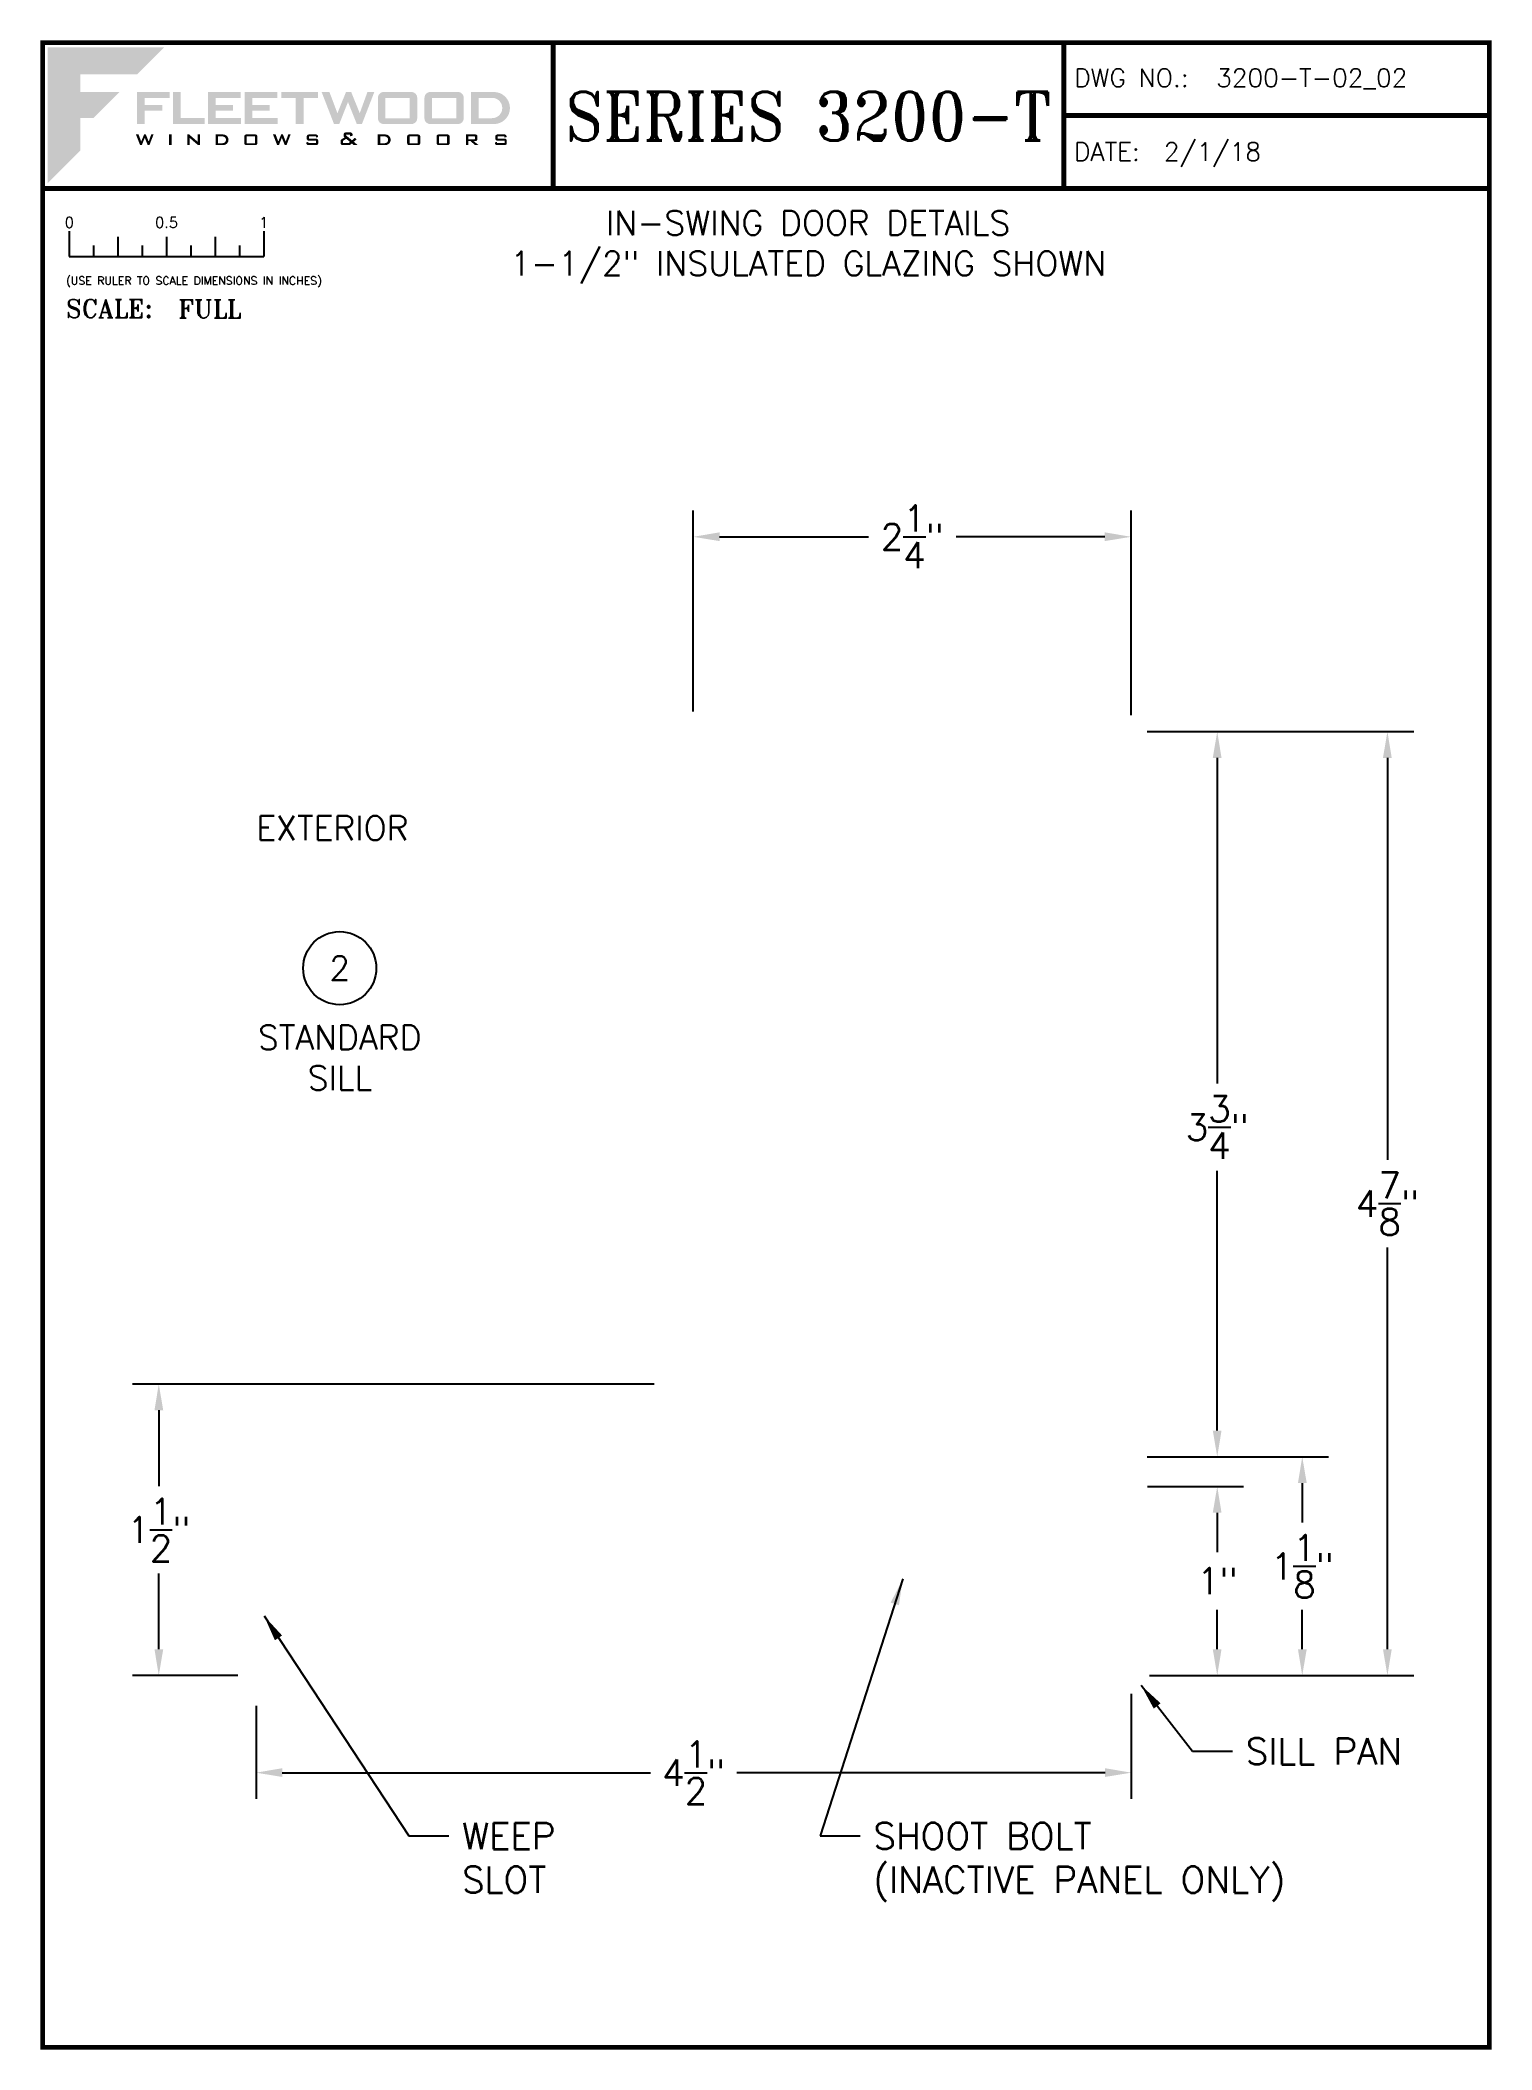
# Paper-space layout 'DETAIL 2' of a CAD drawing. Extents: x 0.3 to 7.8, y 0.1 to 10.4.
import ezdxf
from ezdxf.enums import TextEntityAlignment as Align

# ---------------------------------------------------------------- set-up
doc = ezdxf.new("R2010")
doc.units = 0
doc.header["$MEASUREMENT"] = 0
doc.layers.get('0').update_dxf_attribs({"linetype": 'CONTINUOUS'})
doc.layers.get('DEFPOINTS').update_dxf_attribs({"linetype": 'CONTINUOUS'})
for name, color, linetype in [('Ballons', 7, 'CONTINUOUS'), ('DIM', 7, 'CONTINUOUS'), ('TEXT', 7, 'CONTINUOUS')]:
    doc.layers.add(name, color=color, linetype=linetype)
doc.layers.add('VP', color=40, linetype='CONTINUOUS', plot=False)
doc.layers.get('VP').off()
doc.styles.add('ROMANS', font='romans')
doc.styles.add('ROMANT', font='romant')
doc.styles.add('SIMPLEX-094', font='simplex.shx', dxfattribs={"height": 0.094})
doc.styles.get("Standard").update_dxf_attribs({"font": 'simplex.shx'})
doc.dimstyles.new('FULL SCALE', dxfattribs={"dimscale": 0.75, "dimtxt": 0.18, "dimasz": 0.18, "dimexe": 0.18, "dimexo": 0.125, "dimgap": 0.09, "dimtad": 0, "dimtih": 1, "dimtoh": 1, "dimdec": 4, "dimzin": 0, "dimdsep": 46, "dimlunit": 4, "dimtxsty": 'Standard', "dimcen": 0.09, "dimadec": 0, "dimazin": 0, "dimtfac": 1, "dimtdec": 4, "dimtofl": 0, "dimtmove": 0, "dimatfit": 3, "dimfxl": 1, "dimtolj": 1, "dimtzin": 0, "dimarcsym": 0})

# ---------------------------------------------------------------- blocks, each defined once
blk = doc.blocks.new('*D47')
at = {"layer": 'DEFPOINTS', "color": 0}
for p in [(0.91, 3.537), (3.551, 3.537), (1.41, 2.038)]:
    blk.add_point(p, dxfattribs=at)
at = {"layer": 'TEXT', "color": 0, "lineweight": -2}
for p, q in [((3.457, 3.537), (0.775, 3.537)), ((0.91, 3.402), (0.91, 3.012)), ((0.91, 2.173), (0.91, 2.562)), ((1.316, 2.038), (0.775, 2.038))]:
    blk.add_line(p, q, dxfattribs=at)
at = {"layer": 'TEXT', "color": 0}
for points in [[(0.888, 3.402), (0.933, 3.402), (0.91, 3.537)], [(0.888, 2.173), (0.933, 2.173), (0.91, 2.038)]]:
    blk.add_solid(points, dxfattribs=at)
at = {"layer": 'TEXT', "color": 0, "insert": (0.91, 2.787), "char_height": 0.135, "attachment_point": 5}
blk.add_mtext('\\A1;1{\\H1.000000x;\\S1/2;}"', dxfattribs=at)
blk = doc.blocks.new('*D48')
at = {"layer": 'DEFPOINTS', "color": 0}
for p in [(5.899, 6.893), (7.227, 6.893), (5.91, 2.038)]:
    blk.add_point(p, dxfattribs=at)
at = {"layer": 'TEXT', "color": 0, "lineweight": -2}
for p, q in [((5.992, 6.893), (7.362, 6.893)), ((7.227, 6.758), (7.227, 4.69)), ((7.227, 2.173), (7.227, 4.24)), ((6.004, 2.038), (7.362, 2.038))]:
    blk.add_line(p, q, dxfattribs=at)
at = {"layer": 'TEXT', "color": 0}
for points in [[(7.204, 6.758), (7.249, 6.758), (7.227, 6.893)], [(7.204, 2.173), (7.249, 2.173), (7.227, 2.038)]]:
    blk.add_solid(points, dxfattribs=at)
at = {"layer": 'TEXT', "color": 0, "insert": (7.227, 4.465), "char_height": 0.135, "attachment_point": 5}
blk.add_mtext('\\A1;4{\\H1.000000x;\\S7/8;}"', dxfattribs=at)
blk = doc.blocks.new('Fleetwood_Logo_6-10-15')
at = {"true_color": 0x144494}
h = blk.add_hatch(color=154, dxfattribs=at)
h.dxf.hatch_style = 1
h.paths.add_polyline_path([(0.2526, -0.0017), (0.0019, -0.0017), (0.0019, -0.2942), (0.0725, -0.2236), (0.0725, -0.1535), (0.1007, -0.1535), (0.1567, -0.0976), (0.0725, -0.0976), (0.0725, -0.0596), (0.1946, -0.0596)])
at = {"true_color": 0x656b6f}
h = blk.add_hatch(color=251, dxfattribs=at)
h.dxf.hatch_style = 1
h.paths.add_polyline_path([(0.2487, -0.1256), (0.2112, -0.1256), (0.2112, -0.1102), (0.2647, -0.1102), (0.2647, -0.0976), (0.1946, -0.0976), (0.1946, -0.1667), (0.2112, -0.1667), (0.2112, -0.1377), (0.2487, -0.1377)])
h = blk.add_hatch(color=251, dxfattribs=at)
h.dxf.hatch_style = 1
h.paths.add_polyline_path([(0.2886, -0.0976), (0.272, -0.0976), (0.272, -0.1667), (0.3401, -0.1667), (0.3401, -0.1535), (0.2886, -0.1535)])
h = blk.add_hatch(color=251, dxfattribs=at)
h.dxf.hatch_style = 1
h.paths.add_polyline_path([(0.4175, -0.0976), (0.3474, -0.0976), (0.3474, -0.1667), (0.4185, -0.1667), (0.4185, -0.1534), (0.364, -0.1534), (0.364, -0.1377), (0.4015, -0.1377), (0.4015, -0.1256), (0.364, -0.1256), (0.364, -0.1102), (0.4175, -0.1102)])
h = blk.add_hatch(color=251, dxfattribs=at)
h.dxf.hatch_style = 1
h.paths.add_polyline_path([(0.4965, -0.0976), (0.4264, -0.0976), (0.4264, -0.1667), (0.4975, -0.1667), (0.4975, -0.1534), (0.443, -0.1534), (0.443, -0.1377), (0.4804, -0.1377), (0.4804, -0.1256), (0.443, -0.1256), (0.443, -0.1102), (0.4965, -0.1102)])
h = blk.add_hatch(color=251, dxfattribs=at)
h.dxf.hatch_style = 1
h.paths.add_polyline_path([(0.5842, -0.0976), (0.5054, -0.0976), (0.5054, -0.1102), (0.5365, -0.1102), (0.5365, -0.1667), (0.5531, -0.1667), (0.5531, -0.1102), (0.5842, -0.1102)])
h = blk.add_hatch(color=251, dxfattribs=at)
h.dxf.hatch_style = 1
h.paths.add_polyline_path([(0.6089, -0.0976), (0.5921, -0.0976), (0.6188, -0.1667), (0.63, -0.1667), (0.6489, -0.1192), (0.6679, -0.1667), (0.6789, -0.1667), (0.7056, -0.0976), (0.6908, -0.0976), (0.6742, -0.1433), (0.6558, -0.0976), (0.6446, -0.0976), (0.6261, -0.1433)])
h = blk.add_hatch(color=251, dxfattribs=at)
h.dxf.hatch_style = 1
h.paths.add_polyline_path([(0.7853, -0.0976), (0.726, -0.0976, 0.414214), (0.7133, -0.1102), (0.7133, -0.154, 0.414214), (0.726, -0.1667), (0.7853, -0.1667, 0.414214), (0.798, -0.154), (0.798, -0.1102, 0.414214)])
h.paths.add_polyline_path([(0.7819, -0.1102), (0.7819, -0.154), (0.7294, -0.154), (0.7294, -0.1102)], flags=16)
h = blk.add_hatch(color=251, dxfattribs=at)
h.dxf.hatch_style = 1
h.paths.add_polyline_path([(0.8856, -0.0976), (0.8262, -0.0976, 0.414214), (0.8136, -0.1102), (0.8136, -0.154, 0.414214), (0.8262, -0.1667), (0.8856, -0.1667, 0.414214), (0.8982, -0.154), (0.8982, -0.1102, 0.414214)])
h.paths.add_polyline_path([(0.8822, -0.1102), (0.8822, -0.154), (0.8296, -0.154), (0.8296, -0.1102)], flags=16)
h = blk.add_hatch(color=251, dxfattribs=at)
h.dxf.hatch_style = 1
h.paths.add_polyline_path([(0.9632, -0.0976), (0.914, -0.0976), (0.914, -0.1667), (0.9632, -0.1667, 1)])
h.paths.add_polyline_path([(0.9301, -0.1102), (0.9593, -0.1102, -1), (0.9593, -0.154), (0.9301, -0.154)], flags=16)
h = blk.add_hatch(color=7)
h.dxf.hatch_style = 1
h.paths.add_polyline_path([(0.2301, -0.1891), (0.2251, -0.1891), (0.2196, -0.2043), (0.2134, -0.1891), (0.2097, -0.1891), (0.2035, -0.2043), (0.1978, -0.1891), (0.1922, -0.1891), (0.2011, -0.2121), (0.2048, -0.2121), (0.2112, -0.1963), (0.2175, -0.2121), (0.2212, -0.2121)])
h = blk.add_hatch(color=7)
h.dxf.hatch_style = 1
h.paths.add_polyline_path([(0.2691, -0.1891), (0.2637, -0.1891), (0.2637, -0.2118), (0.2637, -0.2121), (0.2691, -0.2121)])
h = blk.add_hatch(color=7)
h.dxf.hatch_style = 1
h.paths.add_polyline_path([(0.3077, -0.1964), (0.3259, -0.2121), (0.3298, -0.2121), (0.3298, -0.1891), (0.325, -0.1891), (0.325, -0.2047), (0.3067, -0.1891), (0.3029, -0.1891), (0.3029, -0.2121), (0.3077, -0.2121)])
h = blk.add_hatch(color=7)
h.dxf.hatch_style = 1
h.paths.add_polyline_path([(0.3801, -0.1891), (0.3637, -0.1891), (0.3637, -0.2121), (0.3801, -0.2121, 1)])
h.paths.add_polyline_path([(0.3691, -0.2079), (0.3691, -0.1933), (0.3788, -0.1933, -1), (0.3788, -0.2079)], flags=16)
h = blk.add_hatch(color=7)
h.dxf.hatch_style = 1
h.paths.add_polyline_path([(0.4537, -0.2079), (0.4537, -0.1933, 0.414214), (0.4495, -0.1891), (0.4297, -0.1891, 0.414214), (0.4255, -0.1933), (0.4255, -0.2079, 0.414214), (0.4297, -0.2121), (0.4495, -0.2121, 0.414214)])
h.paths.add_polyline_path([(0.4308, -0.2079), (0.4308, -0.1933), (0.4484, -0.1933), (0.4484, -0.2079)], flags=16)
h = blk.add_hatch(color=7)
h.dxf.hatch_style = 1
h.paths.add_polyline_path([(0.5253, -0.1891), (0.5203, -0.1891), (0.5148, -0.2043), (0.5087, -0.1891), (0.5049, -0.1891), (0.4988, -0.2043), (0.493, -0.1891), (0.4874, -0.1891), (0.4963, -0.2121), (0.5001, -0.2121), (0.5064, -0.1963), (0.5127, -0.2121), (0.5164, -0.2121)])
h = blk.add_hatch(color=7)
h.dxf.hatch_style = 1
h.paths.add_polyline_path([(0.5801, -0.1891), (0.5643, -0.1891, 0.414214), (0.56, -0.1933), (0.56, -0.1981, 0.414214), (0.5643, -0.2024), (0.58, -0.2024), (0.58, -0.2078), (0.5637, -0.2078), (0.5637, -0.2052), (0.5591, -0.2062), (0.5591, -0.2078, 0.414214), (0.5634, -0.2121), (0.5805, -0.2121, 0.414214), (0.5848, -0.2078), (0.5848, -0.2024, 0.414214), (0.5805, -0.1982), (0.5648, -0.1982), (0.5648, -0.193), (0.5798, -0.193), (0.5798, -0.1958), (0.5843, -0.1948), (0.5843, -0.1933, 0.414214)])
h = blk.add_hatch(color=7)
h.dxf.hatch_style = 1
h.paths.add_polyline_path([(0.645, -0.1913, -0.222262), (0.6447, -0.1906), (0.6447, -0.1892), (0.6535, -0.1892), (0.6535, -0.193), (0.6587, -0.1918), (0.6587, -0.189, 0.414214), (0.6544, -0.1847), (0.6437, -0.1847, 0.414214), (0.6394, -0.189), (0.6394, -0.1922, 0.222262), (0.6407, -0.1948), (0.6415, -0.1955), (0.6345, -0.1998, 0.260684), (0.6329, -0.2027), (0.6329, -0.2078, 0.414214), (0.6372, -0.2121), (0.6514, -0.2121, 0.17577), (0.6536, -0.2113), (0.657, -0.2085), (0.6614, -0.2121), (0.6699, -0.2121), (0.6613, -0.2049), (0.6676, -0.1997), (0.6637, -0.1964), (0.6574, -0.2017)])
h.paths.add_polyline_path([(0.6532, -0.2052), (0.6509, -0.2072, -0.17577), (0.6502, -0.2074), (0.6382, -0.2074), (0.6382, -0.2033, -0.260684), (0.6387, -0.2025), (0.6451, -0.1985)], flags=16)
h = blk.add_hatch(color=7)
h.dxf.hatch_style = 1
h.paths.add_polyline_path([(0.7294, -0.1891), (0.713, -0.1891), (0.713, -0.2121), (0.7294, -0.2121, 1)])
h.paths.add_polyline_path([(0.7184, -0.2079), (0.7184, -0.1933), (0.7281, -0.1933, -1), (0.7281, -0.2079)], flags=16)
h = blk.add_hatch(color=7)
h.dxf.hatch_style = 1
h.paths.add_polyline_path([(0.8045, -0.2079), (0.8045, -0.1933, 0.414214), (0.8003, -0.1891), (0.7805, -0.1891, 0.414214), (0.7763, -0.1933), (0.7763, -0.2079, 0.414214), (0.7805, -0.2121), (0.8003, -0.2121, 0.414214)])
h.paths.add_polyline_path([(0.7816, -0.2079), (0.7816, -0.1933), (0.7992, -0.1933), (0.7992, -0.2079)], flags=16)
h = blk.add_hatch(color=7)
h.dxf.hatch_style = 1
h.paths.add_polyline_path([(0.8678, -0.2079), (0.8678, -0.1933, 0.414214), (0.8636, -0.1891), (0.8438, -0.1891, 0.414214), (0.8396, -0.1933), (0.8396, -0.2079, 0.414214), (0.8438, -0.2121), (0.8636, -0.2121, 0.414214)])
h.paths.add_polyline_path([(0.8449, -0.2079), (0.8449, -0.1933), (0.8624, -0.1933), (0.8624, -0.2079)], flags=16)
h = blk.add_hatch(color=7)
h.dxf.hatch_style = 1
h.paths.add_polyline_path([(0.9277, -0.1993), (0.9277, -0.1933, 0.414214), (0.9235, -0.1891), (0.9028, -0.1891), (0.9028, -0.2121), (0.9082, -0.2121), (0.9082, -0.2035), (0.9131, -0.2035), (0.9224, -0.2121), (0.9303, -0.2121), (0.9197, -0.2035), (0.9235, -0.2035, 0.414214)])
h.paths.add_polyline_path([(0.9082, -0.1993), (0.9082, -0.1933), (0.9214, -0.1933, -0.414214), (0.9224, -0.1943), (0.9224, -0.1983, -0.414214), (0.9214, -0.1993)], flags=16)
h = blk.add_hatch(color=7)
h.dxf.hatch_style = 1
h.paths.add_polyline_path([(0.9867, -0.1982), (0.971, -0.1982), (0.971, -0.193), (0.9859, -0.193), (0.9859, -0.1958), (0.9905, -0.1948), (0.9905, -0.1933, 0.414214), (0.9863, -0.1891), (0.9705, -0.1891, 0.414214), (0.9662, -0.1933), (0.9662, -0.1981, 0.414214), (0.9705, -0.2024), (0.9862, -0.2024), (0.9862, -0.2078), (0.9699, -0.2078), (0.9699, -0.2052), (0.9653, -0.2062), (0.9653, -0.2078, 0.414214), (0.9696, -0.2121), (0.9867, -0.2121, 0.414214), (0.991, -0.2078), (0.991, -0.2024, 0.414214)])
blk = doc.blocks.new('A-SIZE_P')
at = {"const_width": 0.025}
blk.add_lwpolyline([(0.313, 0.125), (7.751, 0.125), (7.751, 10.437), (0.313, 10.437)], close=True, dxfattribs=at)
for points in [[(2.938, 10.437), (2.938, 9.687)], [(5.563, 10.437), (5.563, 9.687)], [(5.563, 10.062), (7.751, 10.062)], [(0.313, 9.687), (7.751, 9.687)]]:
    blk.add_lwpolyline(points, dxfattribs=at)
at = {"xscale": 2.387023416083395, "yscale": 2.387023416083395, "zscale": 2.387023416083395}
blk.add_blockref('Fleetwood_Logo_6-10-15', (0.334, 10.416), dxfattribs=at)
for s, style, p in [('DWG NO.:', 'SIMPLEX-094', (5.617, 10.209)), ('DATE:', 'SIMPLEX-094', (5.616, 9.829)), ('SCALE:', 'ROMANT', (0.433, 9.022))]:
    blk.add_text(s, height=0.094, dxfattribs=dict(style=style)).set_placement(p)
for tag, p, style in [('DWG_NO', (6.346, 10.209), 'SIMPLEX-094'), ('DATE', (6.077, 9.829), 'SIMPLEX-094'), ('SCALE', (1.011, 9.02), 'ROMANT')]:
    blk.add_attdef(tag, p, '', height=0.094, dxfattribs=dict(style=style))
for tag, height, style, width, p, p2 in [('DWG_NO_F', 0.094, 'SIMPLEX-094', 1.745692, (6.347, 10.209), (7.683, 10.209)), ('PRODUCT', 0.25, 'ROMANT', 1.390728, (3.001, 9.934), (5.5, 9.934))]:
    blk.add_attdef(tag, text='', height=height, dxfattribs=dict(style=style, width=width)).set_placement(p, p2, align=Align.FIT)
blk = doc.blocks.new('Full')
for p, q in [((0.137, -0.219), (0.137, -0.35)), ((0.262, -0.294), (0.262, -0.35)), ((0.387, -0.249), (0.387, -0.35)), ((0.512, -0.294), (0.512, -0.35)), ((0.637, -0.249), (0.637, -0.35)), ((0.762, -0.294), (0.762, -0.35)), ((0.887, -0.249), (0.887, -0.35)), ((1.012, -0.294), (1.012, -0.35)), ((1.137, -0.219), (1.137, -0.35)), ((0.137, -0.35), (1.137, -0.35))]:
    blk.add_line(p, q)
for s, p in [('0', (0.137, -0.219)), ('0.5', (0.637, -0.219)), ('1', (1.137, -0.219))]:
    blk.add_text(s, height=0.055).set_placement(p, align=Align.BOTTOM_CENTER)
at = {"style": 'ROMANS'}
blk.add_text('(USE RULER TO SCALE DIMENSIONS IN INCHES)', height=0.04115, dxfattribs=at).set_placement((0.12, -0.495))
blk = doc.blocks.new('*D91')
at = {"layer": 'Ballons', "color": 0, "lineweight": -2}
for p, q in [((5.992, 6.893), (6.487, 6.893)), ((6.352, 6.758), (6.352, 5.083)), ((6.352, 3.298), (6.352, 4.633)), ((5.992, 3.163), (6.487, 3.163))]:
    blk.add_line(p, q, dxfattribs=at)
at = {"layer": 'Ballons', "color": 0}
for points in [[(6.329, 6.758), (6.374, 6.758), (6.352, 6.893)], [(6.329, 3.298), (6.374, 3.298), (6.352, 3.163)]]:
    blk.add_solid(points, dxfattribs=at)
at = {"layer": 'DEFPOINTS', "color": 0}
for p in [(5.899, 6.893), (6.352, 6.893), (5.898, 3.163)]:
    blk.add_point(p, dxfattribs=at)
at = {"layer": 'Ballons', "color": 0, "insert": (6.352, 4.858), "char_height": 0.135, "attachment_point": 5}
blk.add_mtext('\\A1;3{\\H1.000000x;\\S3/4;}"', dxfattribs=at)
blk = doc.blocks.new('*D92')
at = {"layer": 'Ballons', "color": 0, "lineweight": -2}
for p, q in [((5.993, 3.01), (6.487, 3.01)), ((6.352, 2.875), (6.352, 2.672)), ((6.352, 2.173), (6.352, 2.376)), ((6.004, 2.038), (6.487, 2.038))]:
    blk.add_line(p, q, dxfattribs=at)
at = {"layer": 'Ballons', "color": 0}
for points in [[(6.329, 2.875), (6.374, 2.875), (6.352, 3.01)], [(6.329, 2.173), (6.374, 2.173), (6.352, 2.038)]]:
    blk.add_solid(points, dxfattribs=at)
at = {"layer": 'DEFPOINTS', "color": 0}
for p in [(5.899, 3.01), (5.91, 2.038), (6.352, 2.038)]:
    blk.add_point(p, dxfattribs=at)
at = {"layer": 'Ballons', "color": 0, "insert": (6.352, 2.524), "char_height": 0.135, "attachment_point": 5}
blk.add_mtext('\\A1;1"', dxfattribs=at)
blk = doc.blocks.new('*D93')
at = {"layer": 'Ballons', "color": 0, "lineweight": -2}
for p, q in [((1.41, 1.882), (1.41, 1.403)), ((5.91, 1.944), (5.91, 1.403)), ((1.545, 1.538), (3.438, 1.538)), ((5.775, 1.538), (3.882, 1.538))]:
    blk.add_line(p, q, dxfattribs=at)
at = {"layer": 'Ballons', "color": 0}
for points in [[(1.545, 1.561), (1.545, 1.516), (1.41, 1.538)], [(5.775, 1.561), (5.775, 1.516), (5.91, 1.538)]]:
    blk.add_solid(points, dxfattribs=at)
at = {"layer": 'DEFPOINTS', "color": 0}
for p in [(1.41, 1.976), (5.91, 2.038), (1.41, 1.538)]:
    blk.add_point(p, dxfattribs=at)
at = {"layer": 'Ballons', "color": 0, "insert": (3.66, 1.538), "char_height": 0.135, "attachment_point": 5}
blk.add_mtext('\\A1;4{\\H1.000000x;\\S1/2;}"', dxfattribs=at)
blk = doc.blocks.new('*D94')
at = {"layer": 'Ballons', "color": 0, "lineweight": -2}
for p, q in [((3.658, 6.996), (3.658, 8.03)), ((5.909, 6.977), (5.909, 8.03)), ((3.793, 7.895), (4.559, 7.895)), ((5.774, 7.895), (5.009, 7.895))]:
    blk.add_line(p, q, dxfattribs=at)
at = {"layer": 'Ballons', "color": 0}
for points in [[(3.793, 7.918), (3.793, 7.873), (3.658, 7.895)], [(5.774, 7.918), (5.774, 7.873), (5.909, 7.895)]]:
    blk.add_solid(points, dxfattribs=at)
at = {"layer": 'DEFPOINTS', "color": 0}
for p in [(3.658, 7.895), (3.658, 6.902), (5.909, 6.883)]:
    blk.add_point(p, dxfattribs=at)
at = {"layer": 'Ballons', "color": 0, "insert": (4.784, 7.895), "char_height": 0.135, "attachment_point": 5}
blk.add_mtext('\\A1;2{\\H1.000000x;\\S1/4;}"', dxfattribs=at)
blk = doc.blocks.new('*D110')
at = {"layer": 'Ballons', "color": 0, "lineweight": -2}
for p, q in [((5.992, 3.163), (6.924, 3.163)), ((6.789, 3.028), (6.789, 2.825)), ((6.789, 2.173), (6.789, 2.375)), ((6.004, 2.038), (6.924, 2.038))]:
    blk.add_line(p, q, dxfattribs=at)
at = {"layer": 'Ballons', "color": 0}
for points in [[(6.767, 3.028), (6.812, 3.028), (6.789, 3.163)], [(6.767, 2.173), (6.812, 2.173), (6.789, 2.038)]]:
    blk.add_solid(points, dxfattribs=at)
at = {"layer": 'DEFPOINTS', "color": 0}
for p in [(5.898, 3.163), (5.91, 2.038), (6.789, 2.038)]:
    blk.add_point(p, dxfattribs=at)
at = {"layer": 'Ballons', "color": 0, "insert": (6.789, 2.6), "char_height": 0.135, "attachment_point": 5}
blk.add_mtext('\\A1;1{\\H1.000000x;\\S1/8;}"', dxfattribs=at)

psp = doc.layouts.new('DETAIL 2')

# ---------------------------------------------------------------- linework, layer by layer
at = {"layer": 'TEXT'}
psp.add_circle((1.84032, 5.67616), 0.188, dxfattribs=at)

# ---------------------------------------------------------------- block references
ref = psp.add_blockref('A-SIZE_P', (0, 0))
ref.add_attrib('DATE', '2/1/18', (6.07741, 9.82884), dxfattribs={"height": 0.094, "style": 'SIMPLEX-094'})
ref.add_attrib('SCALE', 'FULL', (1.01101, 9.02035), dxfattribs={"height": 0.094, "style": 'ROMANT'})
ref.add_attrib('PRODUCT', 'SERIES 3200-T', dxfattribs={"height": 0.25, "style": 'ROMANT', "width": 0.807692}).set_placement((3.0005, 9.93352), (5.5005, 9.93352), align=Align.FIT)
ref.add_attrib('DWG_NO', '3200-T-02_02', (6.34634, 10.20879), dxfattribs={"height": 0.094, "style": 'SIMPLEX-094'})
psp.add_blockref('Full', (0.313, 9.687))

# ---------------------------------------------------------------- texts
at = {"layer": 'DIM', "char_height": 0.135, "attachment_point": 1}
for s, insert in [('\\A1;SILL PAN', (6.49812, 1.71591)), ('\\A1;WEEP\\PSLOT', (2.46893, 1.27981)), ('\\A1;SHOOT BOLT\\P(INACTIVE PANEL ONLY)', (4.58393, 1.27981))]:
    psp.add_mtext(s, dxfattribs=dict(at, insert=insert))
at = {"layer": 'TEXT'}
psp.add_text('EXTERIOR', height=0.125, dxfattribs=at).set_placement((1.41188, 6.33449))
psp.add_text('2', height=0.125, dxfattribs=at).set_placement((1.84032, 5.67616), align=Align.MIDDLE_CENTER)
for s, p in [('STANDARD', (1.84032, 5.25779)), ('SILL', (1.84171, 5.04908))]:
    psp.add_text(s, height=0.125, dxfattribs=at).set_placement(p, align=Align.CENTER)
at = {"layer": 'TEXT', "insert": (4.24902, 9.57231), "char_height": 0.125, "width": 3.5594127, "attachment_point": 2}
psp.add_mtext('IN-SWING DOOR DETAILS\\P1-1/2" INSULATED GLAZING SHOWN', dxfattribs=at)

# ---------------------------------------------------------------- dimensions: what is measured, and where the dimension line sits
at = {"layer": 'Ballons'}
for base, p1, p2, angle, picture, middle in [((3.65849, 7.89536), (5.90859, 6.883), (3.65849, 6.9025), 180, '*D94', (4.78354, 7.89536)), ((6.7893, 2.03761), (5.89849, 3.16261), (5.91007, 2.03761), 90, '*D110', (6.7893, 2.60011)), ((6.3518, 2.03761), (5.89919, 3.01047), (5.91007, 2.03761), 90, '*D92', (6.3518, 2.52404)), ((1.41007, 1.53811), (5.91007, 2.03761), (1.41007, 1.97561), 180, '*D93', (3.66007, 1.53811))]:
    dim = psp.add_linear_dim(base=base, p1=p1, p2=p2, angle=angle, dimstyle='FULL SCALE', dxfattribs=at)
    dim.commit()
    dim.dimension.update_dxf_attribs({"geometry": picture, "text_midpoint": middle})
dim = psp.add_linear_dim(base=(6.3518, 6.893), p1=(5.89849, 3.16261), p2=(5.89859, 6.893), angle=90, dimstyle='FULL SCALE', dxfattribs=at)
dim.commit()
dim.dimension.update_dxf_attribs({"geometry": '*D91', "text_midpoint": (6.3518, 4.8584), "dimtype": 160})
at = {"layer": 'TEXT'}
for base, p1, p2, picture, middle in [((7.2268, 6.893), (5.91007, 2.03761), (5.89859, 6.893), '*D48', (7.2268, 4.46531)), ((0.910152, 3.536662), (1.410066, 2.037613), (3.551194, 3.536662), '*D47', (0.910152, 2.787137))]:
    dim = psp.add_linear_dim(base=base, p1=p1, p2=p2, angle=90, dimstyle='FULL SCALE', dxfattribs=at)
    dim.commit()
    dim.dimension.update_dxf_attribs({"geometry": picture, "text_midpoint": middle})

# ---------------------------------------------------------------- leaders
at = {"layer": 'DIM', "annotation_type": 0, "has_hookline": 1, "hookline_direction": 0}
for points, text_width in [([(4.73547, 2.53436), (4.31073, 1.21231), (4.51643, 1.21231)], 2.43643), ([(1.45145, 2.34408), (2.19573, 1.21231), (2.40143, 1.21231)], 0.48857), ([(5.96009, 1.98759), (6.22492, 1.64841), (6.43062, 1.64841)], 0.88714)]:
    psp.add_leader(points, dimstyle='FULL SCALE', override={"dimgap": 0.09, "dimtad": 0}, dxfattribs=dict(at, text_width=text_width))

# ---------------------------------------------------------------- viewports
at = {"layer": 'VP'}
psp.add_viewport(center=(3.58148, 4.69228), size=(4.96059, 5.821077), view_center_point=(7.07834, 27.31128), view_height=5.821077, dxfattribs=at)

doc.saveas('drawing.dxf')
